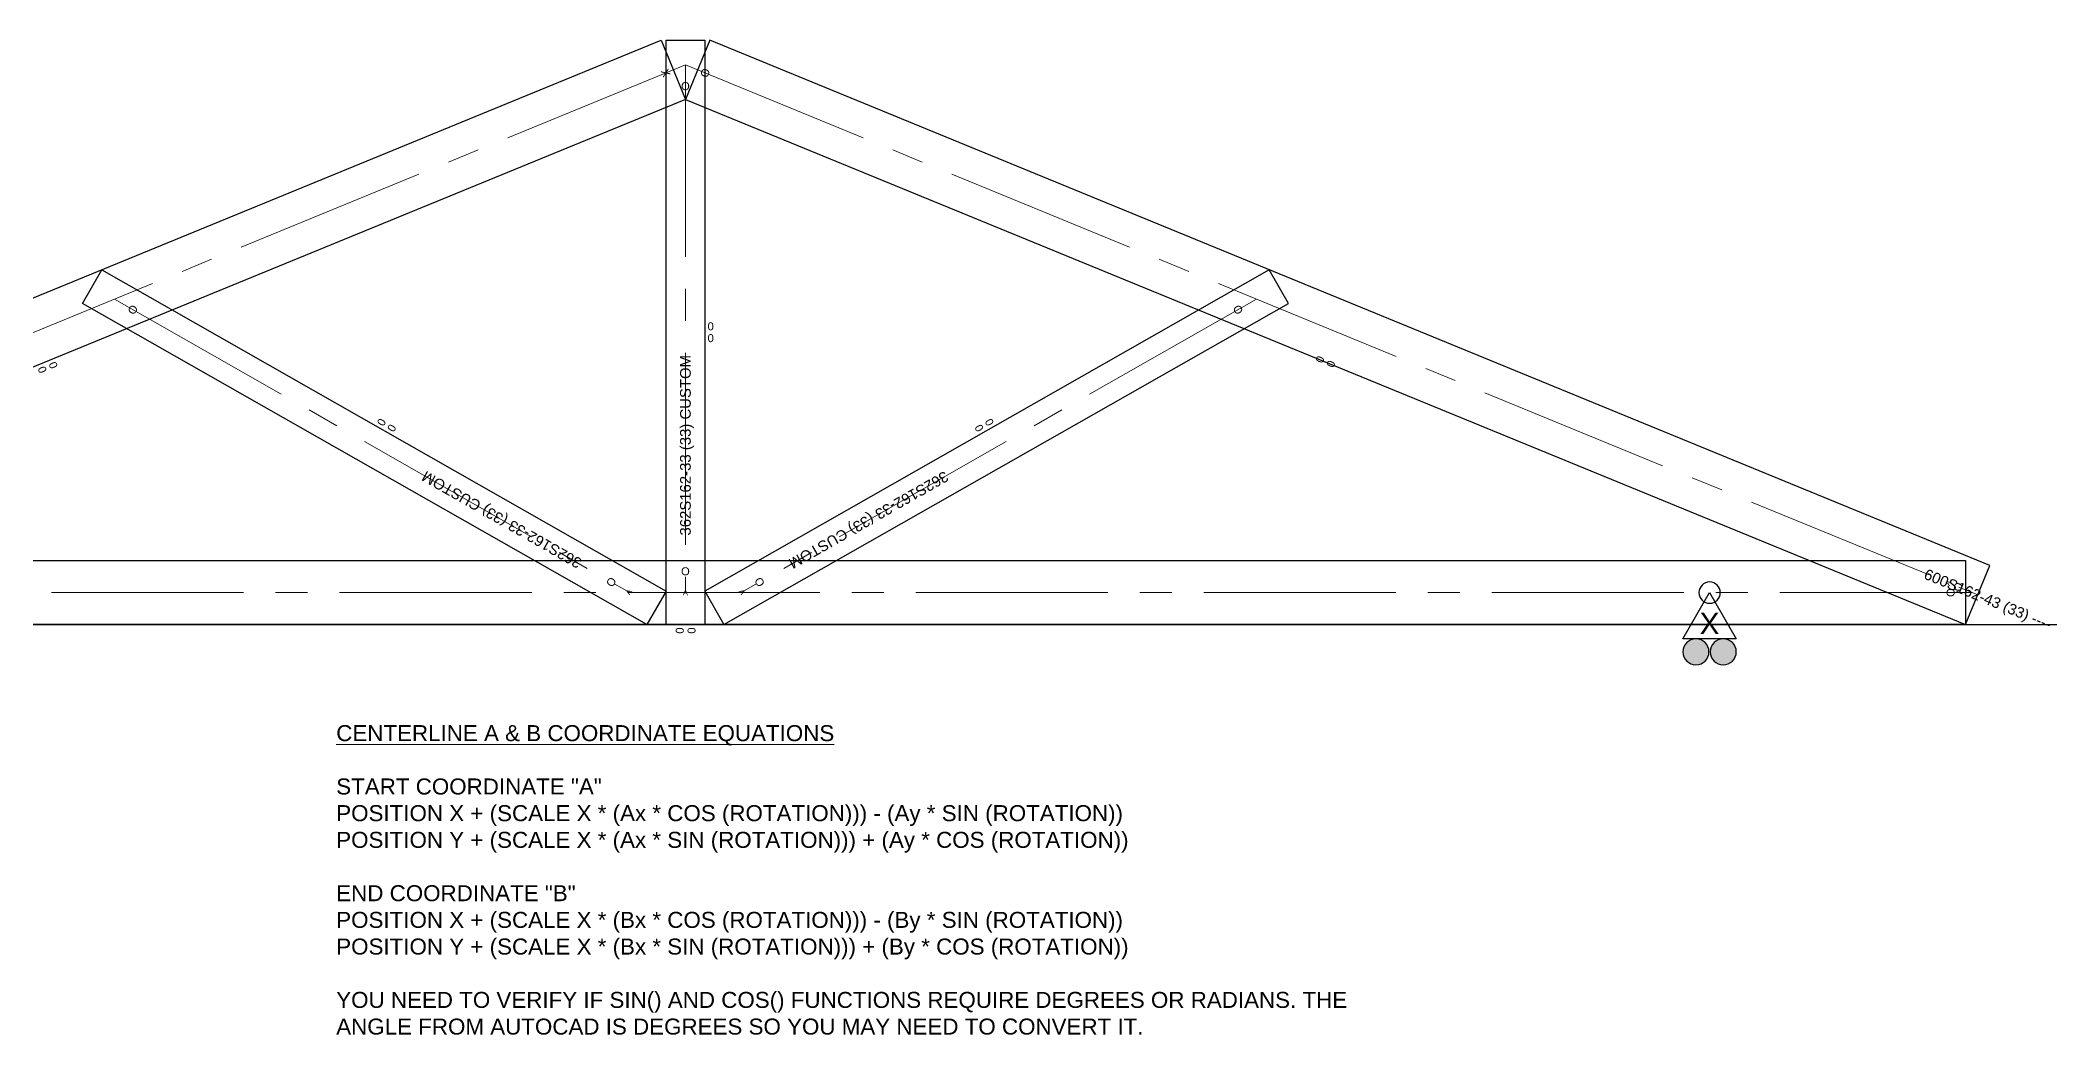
# Model space of a CAD drawing. Header units: inches. Extents: x -89 to 248, y -38 to 55.
# Drawn here: x 59.5 to 247.9, y -38.4 to 54.8 of the extents above; entities that cross this region are included whole.
import ezdxf
from ezdxf.enums import TextEntityAlignment as Align

# ---------------------------------------------------------------- set-up
doc = ezdxf.new("R2010")
doc.units = ezdxf.units.IN
doc.header["$LTSCALE"] = 24
doc.header["$MEASUREMENT"] = 0
doc.linetypes.add('CENTER2', pattern=[1.125, 0.75, -0.125, 0.125, -0.125])
doc.layers.get('0').update_dxf_attribs({"linetype": 'CONTINUOUS'})
doc.layers.add('ANNO', color=4, linetype='CONTINUOUS', lineweight=20)
doc.layers.add('FRAMING', color=2, linetype='CONTINUOUS', lineweight=25)
doc.layers.add('ANNO-BRACING', color=1, linetype='CONTINUOUS', plot=False)
doc.layers.add('ANNO-RELEASE', color=1, linetype='CONTINUOUS', plot=False)
doc.layers.add('ANNO-SECTION', color=4, linetype='CONTINUOUS', lineweight=20, plot=False)
doc.layers.add('CENTERLINE', color=3, linetype='CENTER2', lineweight=15, plot=False)
doc.styles.add('5400-Anno', font='arial.ttf', dxfattribs={"height": 0.09375})
doc.styles.get("Standard").update_dxf_attribs({"font": 'arial.ttf'})

# ---------------------------------------------------------------- blocks, each defined once
blk = doc.blocks.new('*U171')
blk.add_lwpolyline([(0, 6), (240, 6), (240, 0), (0, 0)], close=True)
at = {"layer": 'CENTERLINE'}
blk.add_line((240.59, 3), (-0.59, 3), dxfattribs=at)
at = {"layer": 'ANNO-BRACING'}
for tag, p in [('BRACING_AXIAL', (119.09, -0.26)), ('BRACING_FLEXURAL', (120.2, -0.26))]:
    blk.add_attdef(tag, p, '', height=0.75, rotation=270, dxfattribs=at)
at = {"layer": 'ANNO-RELEASE', "insert": (3, 3), "char_height": 0.5, "width": 0.5009, "attachment_point": 5, "rotation": 270, "style": '5400-Anno'}
blk.add_mtext('A', dxfattribs=at)
at = {"layer": 'ANNO-RELEASE'}
for tag, p in [('REL_A', (1.41, 3)), ('REL_B', (238.59, 3))]:
    blk.add_attdef(tag, text='', height=0.75, rotation=270, dxfattribs=at).set_placement(p, align=Align.MIDDLE)
at = {"layer": 'ANNO-SECTION', "flags": 8}
blk.add_attdef('SECTION', text='', height=1, dxfattribs=at).set_placement((4.76, 3), align=Align.MIDDLE_LEFT)
blk = doc.blocks.new('*U177')
blk.add_lwpolyline([(-2.28, 5.55), (117.72, 54.78), (120, 49.23), (0, 0)], close=True)
at = {"layer": 'CENTERLINE'}
blk.add_line((120, 52.47), (-1.14, 2.78), dxfattribs=at)
at = {"layer": 'ANNO-BRACING'}
for tag, p in [('BRACING_FLEXURAL', (60.28, 24.45)), ('BRACING_AXIAL', (59.26, 24.03))]:
    blk.add_attdef(tag, p, '', height=0.75, rotation=292.3062, dxfattribs=at)
at = {"layer": 'ANNO-RELEASE', "insert": (1.64, 3.91), "char_height": 0.5, "width": 0.5009, "attachment_point": 5, "rotation": 292.3062, "style": '5400-Anno'}
blk.add_mtext('A', dxfattribs=at)
at = {"layer": 'ANNO-RELEASE'}
for tag, p in [('REL_B', (118.15, 51.71)), ('REL_A', (0.71, 3.53))]:
    blk.add_attdef(tag, text='', height=0.75, rotation=292.3062, dxfattribs=at).set_placement(p, align=Align.MIDDLE)
at = {"layer": 'ANNO-SECTION', "flags": 8}
blk.add_attdef('SECTION', text='', height=1, rotation=22.3062, dxfattribs=at).set_placement((3.81, 4.81), align=Align.MIDDLE_LEFT)
blk = doc.blocks.new('*U173')
blk.add_lwpolyline([(-3.63, 0), (-3.63, 54.78), (0, 54.78), (0, 0)], close=True)
at = {"layer": 'CENTERLINE'}
blk.add_line((-1.81, 52.47), (-1.81, 3), dxfattribs=at)
at = {"layer": 'ANNO-BRACING'}
for tag, p in [('BRACING_FLEXURAL', (0.26, 27.59)), ('BRACING_AXIAL', (0.26, 26.48))]:
    blk.add_attdef(tag, p, '', height=0.75, dxfattribs=at)
at = {"layer": 'ANNO-RELEASE', "insert": (-1.81, 3), "char_height": 0.5, "width": 0.5009, "attachment_point": 5, "style": '5400-Anno'}
blk.add_mtext('A', dxfattribs=at)
at = {"layer": 'ANNO-RELEASE'}
for tag, p in [('REL_B', (-1.81, 50.47)), ('REL_A', (-1.81, 5))]:
    blk.add_attdef(tag, text='', height=0.75, dxfattribs=at).set_placement(p, align=Align.MIDDLE)
at = {"layer": 'ANNO-SECTION', "flags": 8}
blk.add_attdef('SECTION', text='', height=1, rotation=90, dxfattribs=at).set_placement((-1.81, 8.35), align=Align.MIDDLE_LEFT)
blk = doc.blocks.new('*U175')
blk.add_lwpolyline([(-2.28, 5.55), (117.72, 54.78), (120, 49.23), (0, 0)], close=True)
at = {"layer": 'CENTERLINE'}
blk.add_line((120, 52.47), (-1.14, 2.78), dxfattribs=at)
at = {"layer": 'ANNO-BRACING'}
for tag, p in [('BRACING_FLEXURAL', (60.28, 24.45)), ('BRACING_AXIAL', (59.26, 24.03))]:
    blk.add_attdef(tag, p, '', height=0.75, rotation=292.3062, dxfattribs=at)
at = {"layer": 'ANNO-RELEASE', "insert": (1.64, 3.91), "char_height": 0.5, "width": 0.5009, "attachment_point": 5, "rotation": 292.3062, "style": '5400-Anno'}
blk.add_mtext('A', dxfattribs=at)
at = {"layer": 'ANNO-RELEASE'}
for tag, p in [('REL_B', (118.15, 51.71)), ('REL_A', (0.71, 3.53))]:
    blk.add_attdef(tag, text='', height=0.75, rotation=292.3062, dxfattribs=at).set_placement(p, align=Align.MIDDLE)
at = {"layer": 'ANNO-SECTION', "flags": 8}
blk.add_attdef('SECTION', text='', height=1, rotation=22.3062, dxfattribs=at).set_placement((3.81, 4.81), align=Align.MIDDLE_LEFT)
blk = doc.blocks.new('*U166')
h = blk.add_hatch(color=256)
h.dxf.hatch_style = 1
h.paths.add_polyline_path([(-0.05, -5.55, 1), (-2.5, -5.55, 1)])
h.paths.add_polyline_path([(2.5, -5.55, 1), (0.05, -5.55, 1)])
blk.add_lwpolyline([(2.5, -4.33), (0, 0), (-2.5, -4.33)], close=True)
for centre, radius in [((0, 0), 1), ((-1.28, -5.55), 1.22), ((1.28, -5.55), 1.22)]:
    blk.add_circle(centre, radius)
at = {"insert": (0, -2.89), "char_height": 2, "width": 0.9898, "attachment_point": 5, "style": '5400-Anno'}
blk.add_mtext('X', dxfattribs=at)
blk = doc.blocks.new('*U187')
blk.add_lwpolyline([(-3.53, -0.81), (-17.17, 58.52), (-13.63, 59.33), (0, 0)], close=True)
at = {"layer": 'CENTERLINE'}
blk.add_line((-14.86, 56.59), (-2.41, 2.4), dxfattribs=at)
at = {"layer": 'ANNO-BRACING'}
for tag, p in [('BRACING_FLEXURAL', (-6.6, 29.92)), ('BRACING_AXIAL', (-6.35, 28.84))]:
    blk.add_attdef(tag, p, '', height=0.75, rotation=12.9409, dxfattribs=at)
at = {"layer": 'ANNO-RELEASE', "insert": (-2.44, 2.52), "char_height": 0.5, "width": 0.5009, "attachment_point": 5, "rotation": 12.9409, "style": '5400-Anno'}
blk.add_mtext('A', dxfattribs=at)
at = {"layer": 'ANNO-RELEASE'}
for tag, p in [('REL_B', (-14.42, 54.65)), ('REL_A', (-2.86, 4.35))]:
    blk.add_attdef(tag, text='', height=0.75, rotation=12.9409, dxfattribs=at).set_placement(p, align=Align.MIDDLE)
at = {"layer": 'ANNO-SECTION', "flags": 8}
blk.add_attdef('SECTION', text='', height=1, rotation=102.9409, dxfattribs=at).set_placement((-3.61, 7.62), align=Align.MIDDLE_LEFT)
blk = doc.blocks.new('*U189')
blk.add_lwpolyline([(-3.53, -0.81), (-17.17, 58.52), (-13.63, 59.33), (0, 0)], close=True)
at = {"layer": 'CENTERLINE'}
blk.add_line((-14.86, 56.59), (-2.41, 2.4), dxfattribs=at)
at = {"layer": 'ANNO-BRACING'}
for tag, p in [('BRACING_FLEXURAL', (-6.6, 29.92)), ('BRACING_AXIAL', (-6.35, 28.84))]:
    blk.add_attdef(tag, p, '', height=0.75, rotation=12.9409, dxfattribs=at)
at = {"layer": 'ANNO-RELEASE', "insert": (-2.44, 2.52), "char_height": 0.5, "width": 0.5009, "attachment_point": 5, "rotation": 12.9409, "style": '5400-Anno'}
blk.add_mtext('A', dxfattribs=at)
at = {"layer": 'ANNO-RELEASE'}
for tag, p in [('REL_B', (-14.42, 54.65)), ('REL_A', (-2.86, 4.35))]:
    blk.add_attdef(tag, text='', height=0.75, rotation=12.9409, dxfattribs=at).set_placement(p, align=Align.MIDDLE)
at = {"layer": 'ANNO-SECTION', "flags": 8}
blk.add_attdef('SECTION', text='', height=1, rotation=102.9409, dxfattribs=at).set_placement((-3.61, 7.62), align=Align.MIDDLE_LEFT)

msp = doc.modelspace()

# ---------------------------------------------------------------- linework, layer by layer
at = {"layer": 'FRAMING'}
msp.add_ray((0, 0), (1, 0), dxfattribs=at)

# ---------------------------------------------------------------- block references
at = {"xscale": -1}
msp.add_blockref('*U166', (216, 3), dxfattribs=at)
at = {"layer": 'FRAMING'}
ref = msp.add_blockref('*U177', (0, 0), dxfattribs=at)
ref.add_attrib('REL_A', 'O', dxfattribs={"layer": 'ANNO-RELEASE', "height": 0.75, "rotation": 292.3062050549}).set_placement((0.71166817, 3.53461857), align=Align.MIDDLE)
ref.add_attrib('REL_B', 'X', dxfattribs={"layer": 'ANNO-RELEASE', "height": 0.75, "rotation": 292.3062050549}).set_placement((118.14966276, 51.71430866), align=Align.MIDDLE)
ref.add_attrib('BRACING_FLEXURAL', '0', (60.28327495, 24.44524825), dxfattribs={"layer": 'ANNO-BRACING', "height": 0.75, "rotation": 292.3062050549})
ref.add_attrib('BRACING_AXIAL', '0', (59.25967376, 24.0253093), dxfattribs={"layer": 'ANNO-BRACING', "height": 0.75, "rotation": 292.3062050549})
ref.add_attrib('SECTION', '600S162-43 (33) ----', dxfattribs={"layer": 'ANNO-SECTION', "height": 1, "rotation": 22.3062050549}).set_placement((3.81165342, 4.80640739), align=Align.MIDDLE_LEFT)
ref = msp.add_blockref('*U173', (121.8125, 0), dxfattribs=at)
ref.add_attrib('REL_A', 'O', dxfattribs={"layer": 'ANNO-RELEASE', "height": 0.75}).set_placement((120, 5), align=Align.MIDDLE)
ref.add_attrib('REL_B', 'O', dxfattribs={"layer": 'ANNO-RELEASE', "height": 0.75}).set_placement((120, 50.47342137), align=Align.MIDDLE)
ref.add_attrib('BRACING_FLEXURAL', '0', (122.07742363, 27.58839123), dxfattribs={"layer": 'ANNO-BRACING', "height": 0.75})
ref.add_attrib('BRACING_AXIAL', '0', (122.07742363, 26.48199703), dxfattribs={"layer": 'ANNO-BRACING', "height": 0.75})
ref.add_attrib('SECTION', '362S162-33 (33) CUSTOM', dxfattribs={"layer": 'ANNO-SECTION', "height": 1, "rotation": 90}).set_placement((120, 8.35072461), align=Align.MIDDLE_LEFT)
ref = msp.add_blockref('*U175', (240, 0), dxfattribs=dict(at, xscale=-1))
ref.add_attrib('REL_A', 'O', dxfattribs={"layer": 'ANNO-RELEASE', "height": 0.75, "rotation": 67.6937949451}).set_placement((239.28833183, 3.53461857), align=Align.MIDDLE)
ref.add_attrib('REL_B', 'O', dxfattribs={"layer": 'ANNO-RELEASE', "height": 0.75, "rotation": 67.6937949451}).set_placement((121.85033724, 51.71430866), align=Align.MIDDLE)
ref.add_attrib('BRACING_FLEXURAL', '0', (179.71672505, 24.44524825), dxfattribs={"layer": 'ANNO-BRACING', "height": 0.75, "rotation": 67.6937949451})
ref.add_attrib('BRACING_AXIAL', '0', (180.74032624, 24.0253093), dxfattribs={"layer": 'ANNO-BRACING', "height": 0.75, "rotation": 67.6937949451})
ref.add_attrib('SECTION', '600S162-43 (33) ----', dxfattribs={"layer": 'ANNO-SECTION', "height": 1, "rotation": 337.6937949451}).set_placement((236.18834658, 4.80640739), align=Align.MIDDLE_LEFT)
ref = msp.add_blockref('*U187', (118.1875, 3.15031078), dxfattribs=dict(at, rotation=47.40772001074601))
ref.add_attrib('REL_A', 'O', dxfattribs={"layer": 'ANNO-RELEASE', "height": 0.75, "rotation": 60.3485751228}).set_placement((113.04976701, 3.98944414), align=Align.MIDDLE)
ref.add_attrib('REL_B', 'O', dxfattribs={"layer": 'ANNO-RELEASE', "height": 0.75, "rotation": 60.3485751228}).set_placement((68.2013295, 29.52017292), align=Align.MIDDLE)
ref.add_attrib('BRACING_FLEXURAL', '0', (91.69417268, 18.53692615), dxfattribs={"layer": 'ANNO-BRACING', "height": 0.75, "rotation": 60.3485751228})
ref.add_attrib('BRACING_AXIAL', '0', (92.65568594, 17.98956852), dxfattribs={"layer": 'ANNO-BRACING', "height": 0.75, "rotation": 60.3485751228})
ref.add_attrib('SECTION', '362S162-33 (33) CUSTOM', dxfattribs={"layer": 'ANNO-SECTION', "height": 1, "rotation": 150.3485751228}).set_placement((110.1378156, 5.64712154), align=Align.MIDDLE_LEFT)
ref = msp.add_blockref('*U189', (121.8125, 3.15031078), dxfattribs=dict(at, xscale=-1, rotation=312.592279989254))
ref.add_attrib('REL_A', 'O', dxfattribs={"layer": 'ANNO-RELEASE', "height": 0.75, "rotation": 299.6514248772}).set_placement((126.95023299, 3.98944414), align=Align.MIDDLE)
ref.add_attrib('REL_B', 'O', dxfattribs={"layer": 'ANNO-RELEASE', "height": 0.75, "rotation": 299.6514248772}).set_placement((171.7986705, 29.52017292), align=Align.MIDDLE)
ref.add_attrib('BRACING_FLEXURAL', '0', (148.02083906, 19.03754946), dxfattribs={"layer": 'ANNO-BRACING', "height": 0.75, "rotation": 299.6514248772})
ref.add_attrib('BRACING_AXIAL', '0', (147.0593258, 18.49019184), dxfattribs={"layer": 'ANNO-BRACING', "height": 0.75, "rotation": 299.6514248772})
ref.add_attrib('SECTION', '362S162-33 (33) CUSTOM', dxfattribs={"layer": 'ANNO-SECTION', "height": 1, "rotation": 209.6514248772}).set_placement((144.53112927, 13.9976656), align=Align.MIDDLE_LEFT)
ref = msp.add_blockref('*U171', (0, 0), dxfattribs=at)
ref.add_attrib('REL_A', 'O', dxfattribs={"layer": 'ANNO-RELEASE', "height": 0.75, "rotation": 270}).set_placement((1.40853541, 3), align=Align.MIDDLE)
ref.add_attrib('REL_B', 'O', dxfattribs={"layer": 'ANNO-RELEASE', "height": 0.75, "rotation": 270}).set_placement((238.59146459, 3), align=Align.MIDDLE)
ref.add_attrib('BRACING_FLEXURAL', '0', (120.19750076, -0.26492363), dxfattribs={"layer": 'ANNO-BRACING', "height": 0.75, "rotation": 270})
ref.add_attrib('BRACING_AXIAL', '0', (119.09110656, -0.26492363), dxfattribs={"layer": 'ANNO-BRACING', "height": 0.75, "rotation": 270})
ref.add_attrib('SECTION', '600S162-43 (33) ----', dxfattribs={"layer": 'ANNO-SECTION', "height": 1}).set_placement((4.75926002, 3), align=Align.MIDDLE_LEFT)

# ---------------------------------------------------------------- texts
at = {"layer": 'ANNO', "insert": (87.26853422, -9.41961805), "char_height": 1.5, "width": 98.1158144358, "attachment_point": 1, "style": '5400-Anno'}
msp.add_mtext('{\\LCENTERLINE A & B COORDINATE EQUATIONS\\P}\\PSTART COORDINATE "A"\\PPOSITION X + (SCALE X * (Ax * COS (ROTATION))) - (Ay * SIN (ROTATION))\\PPOSITION Y + (SCALE X * (Ax * SIN (ROTATION))) + (Ay * COS (ROTATION))\\P\\PEND COORDINATE "B"\\PPOSITION X + (SCALE X * (Bx * COS (ROTATION))) - (By * SIN (ROTATION))\\PPOSITION Y + (SCALE X * (Bx * SIN (ROTATION))) + (By * COS (ROTATION))\\P\\PYOU NEED TO VERIFY IF SIN() AND COS() FUNCTIONS REQUIRE DEGREES OR RADIANS. THE ANGLE FROM AUTOCAD IS DEGREES SO YOU MAY NEED TO CONVERT IT.', dxfattribs=at)

doc.saveas('drawing.dxf')
